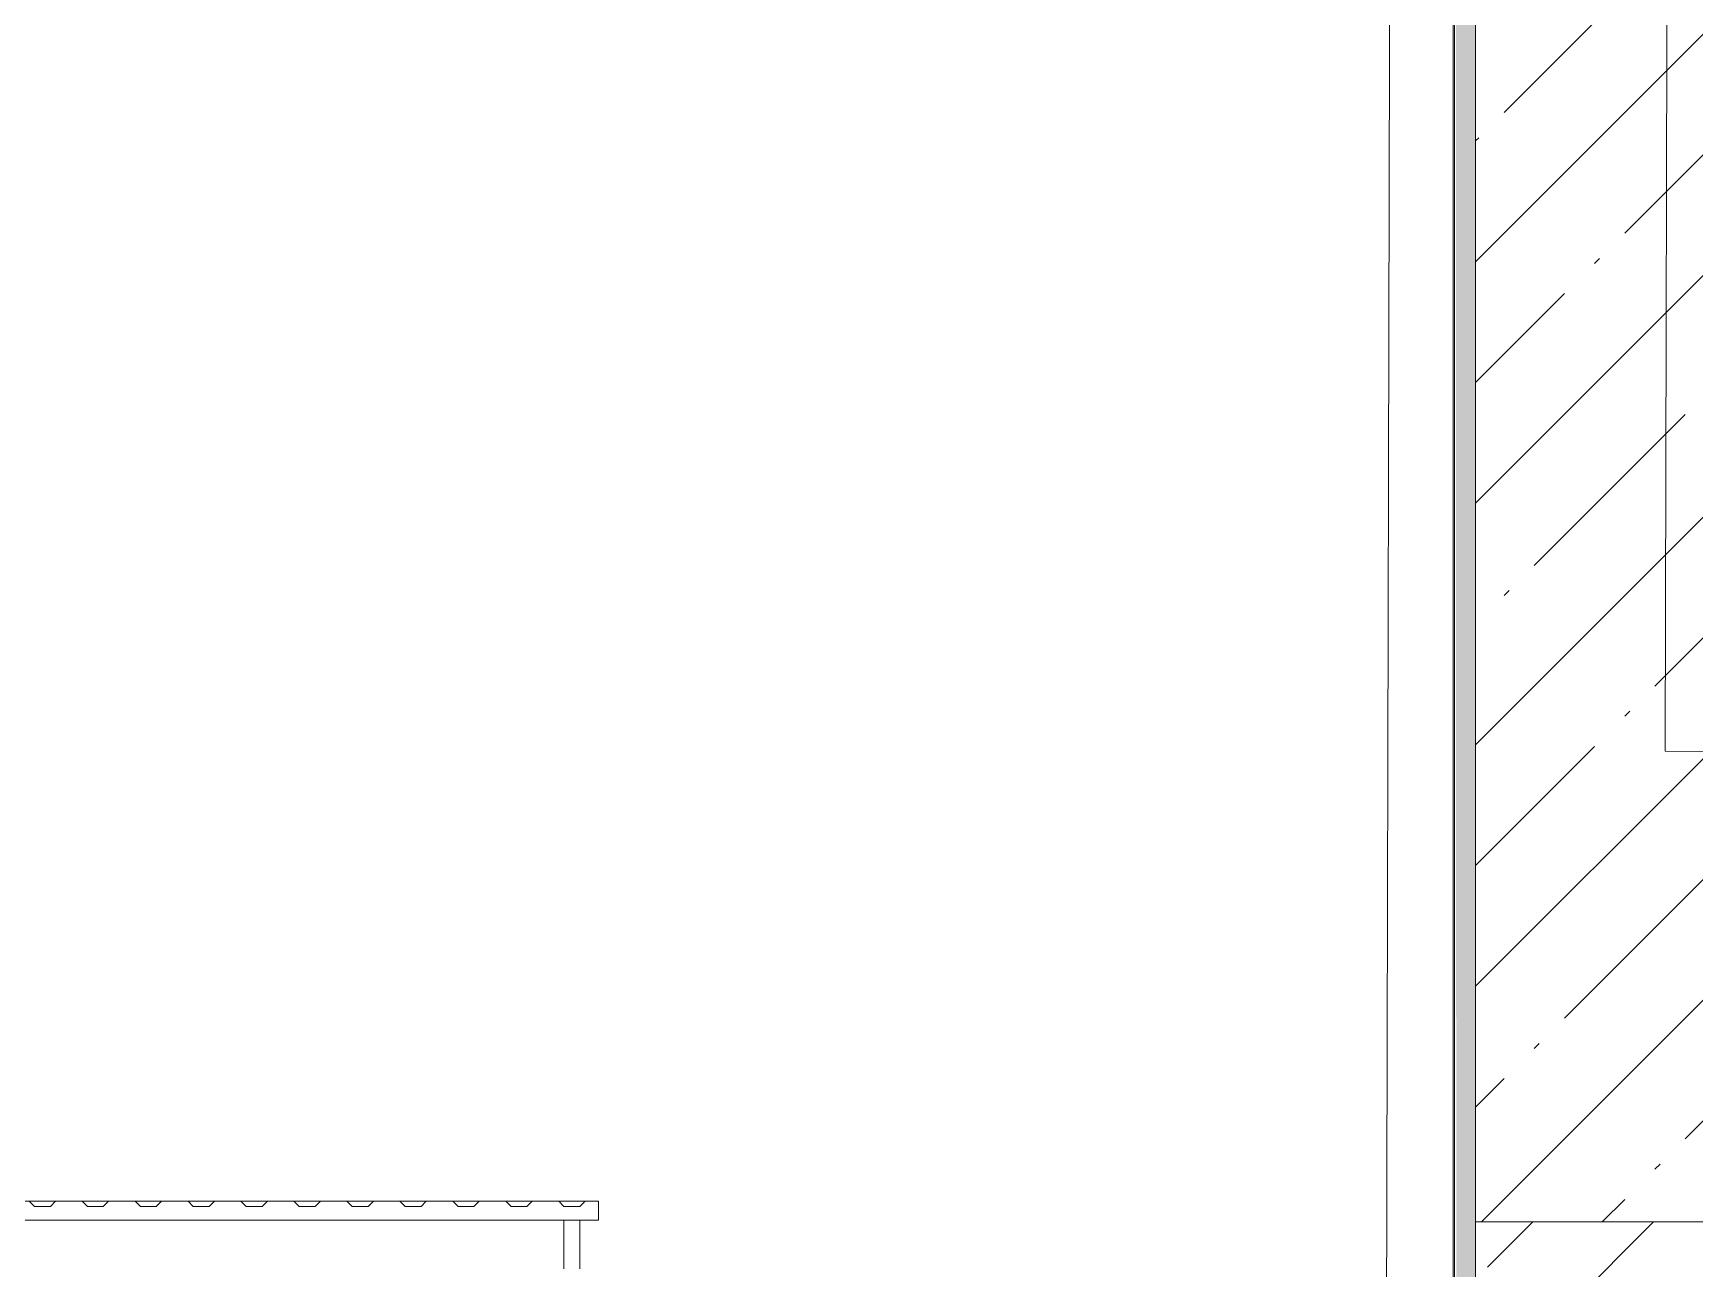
# Model space of a CAD drawing. Header units: millimetres. Extents: x -1113 to 415037, y -3642 to 28069.
# Drawn here: x 46113 to 47682, y 220 to 1386 of the extents above; entities that cross this region are included whole.
import ezdxf

# ---------------------------------------------------------------- set-up
doc = ezdxf.new("R2010")
doc.units = ezdxf.units.MM
for name, color, linetype, lineweight in [('0) Стена 3.93м', 3, 'Continuous', 60), ('A-AREA-BNDY', 7, 'Continuous', 5), ('A-FLOR', 7, 'Continuous', 9), ('I-WALL', 7, 'Continuous', 5), ('S-COLS', 7, 'Continuous', 9), ('S-COLS-1', 7, 'Continuous', 5)]:
    doc.layers.add(name, color=color, linetype=linetype, lineweight=lineweight)
for name, color, linetype, lineweight, true_color in [('A-WALL-1', 9, 'Continuous', 5, 0x808080), ('A-WALL-FNSH-1', 9, 'Continuous', 5, 0x808080), ('M-EQPM-1', 7, 'Continuous', 9, 0xb2b2b2)]:
    doc.layers.add(name, color=color, linetype=linetype, lineweight=lineweight, true_color=true_color)

# ---------------------------------------------------------------- blocks, each defined once
blk = doc.blocks.new('BSC_Колонна _Прямоугольная - 500х500-V9-Объем проектирования 1 этажа')
at = {"layer": 'S-COLS-1'}
h = blk.add_hatch(dxfattribs=at)
h.set_pattern_fill('FP_13', color=256, style=0, pattern_type=2)
h.set_pattern_definition([(45, (-47660, -150), (-114.04925, 114.04925), []), (45, (-47545.95, -150), (-114.04925, 114.04925), [201.613, -40.323, 6.706, -33.617])])
h.paths.add_polyline_path([(250, -250), (250, 250), (-250, 250), (-250, -250)])
for p, q in [((250, 250), (-250, 250)), ((-250, 250), (-250, -250)), ((250, -250), (250, 250)), ((-250, -250), (250, -250))]:
    blk.add_line(p, q, dxfattribs=at)
blk = doc.blocks.new('radiator_prado_classic_z_tip_30_po exemplyaru - Classic Z Тип 30-500-V219-Объем проектирования 1 этажа')
at = {"layer": 'M-EQPM-1'}
for p, q in [((1600, 228), (0, 228)), ((1062.5, 228), (1087.5, 228)), ((1087.5, 228), (1062.5, 228)), ((1062.5, 228), (1087.5, 228)), ((1062.5, 228), (1067.5, 223)), ((1062.5, 228), (1067.5, 223)), ((1082.5, 223), (1067.5, 223)), ((1067.5, 223), (1082.5, 223)), ((1082.5, 223), (1087.5, 228)), ((1087.5, 228), (1082.5, 223)), ((1087.5, 228), (1112.5, 228)), ((1137.5, 228), (1112.5, 228)), ((1112.5, 228), (1137.5, 228)), ((1112.5, 228), (1117.5, 223)), ((1112.5, 228), (1117.5, 223)), ((1114.4, 228), (1137.5, 228)), ((1132.5, 223), (1117.5, 223)), ((1117.5, 223), (1132.5, 223)), ((1132.5, 223), (1137.5, 228)), ((1137.5, 228), (1132.5, 223)), ((1137.5, 228), (1162.5, 228)), ((1162.5, 228), (1187.5, 228)), ((1187.5, 228), (1162.5, 228)), ((1162.5, 228), (1187.5, 228)), ((1162.5, 228), (1167.5, 223)), ((1162.5, 228), (1167.5, 223)), ((1182.5, 223), (1167.5, 223)), ((1167.5, 223), (1182.5, 223)), ((1182.5, 223), (1187.5, 228)), ((1187.5, 228), (1182.5, 223)), ((1187.5, 228), (1212.5, 228)), ((1212.5, 228), (1237.5, 228)), ((1237.5, 228), (1212.5, 228)), ((1212.5, 228), (1237.5, 228)), ((1212.5, 228), (1217.5, 223)), ((1212.5, 228), (1217.5, 223)), ((1232.5, 223), (1217.5, 223)), ((1217.5, 223), (1232.5, 223)), ((1232.5, 223), (1237.5, 228)), ((1237.5, 228), (1232.5, 223)), ((1237.5, 228), (1262.5, 228)), ((1262.5, 228), (1287.5, 228)), ((1287.5, 228), (1262.5, 228)), ((1262.5, 228), (1287.5, 228)), ((1262.5, 228), (1267.5, 223)), ((1262.5, 228), (1267.5, 223)), ((1282.5, 223), (1267.5, 223)), ((1267.5, 223), (1282.5, 223)), ((1282.5, 223), (1287.5, 228)), ((1287.5, 228), (1282.5, 223)), ((1287.5, 228), (1312.5, 228)), ((1312.5, 228), (1337.5, 228)), ((1337.5, 228), (1312.5, 228)), ((1312.5, 228), (1337.5, 228)), ((1312.5, 228), (1317.5, 223)), ((1312.5, 228), (1317.5, 223)), ((1332.5, 223), (1317.5, 223)), ((1317.5, 223), (1332.5, 223)), ((1332.5, 223), (1337.5, 228)), ((1337.5, 228), (1332.5, 223)), ((1337.5, 228), (1362.5, 228)), ((1362.5, 228), (1387.5, 228)), ((1387.5, 228), (1362.5, 228)), ((1362.5, 228), (1387.5, 228)), ((1362.5, 228), (1367.5, 223)), ((1362.5, 228), (1367.5, 223)), ((1382.5, 223), (1367.5, 223)), ((1367.5, 223), (1382.5, 223)), ((1382.5, 223), (1387.5, 228)), ((1387.5, 228), (1382.5, 223)), ((1387.5, 228), (1412.5, 228)), ((1412.5, 228), (1437.5, 228)), ((1437.5, 228), (1412.5, 228)), ((1412.5, 228), (1437.5, 228)), ((1412.5, 228), (1417.5, 223)), ((1412.5, 228), (1417.5, 223)), ((1432.5, 223), (1417.5, 223)), ((1417.5, 223), (1432.5, 223)), ((1432.5, 223), (1437.5, 228)), ((1437.5, 228), (1432.5, 223)), ((1437.5, 228), (1462.5, 228)), ((1462.5, 228), (1487.5, 228)), ((1487.5, 228), (1462.5, 228)), ((1462.5, 228), (1487.5, 228)), ((1462.5, 228), (1467.5, 223)), ((1462.5, 228), (1467.5, 223)), ((1482.5, 223), (1467.5, 223)), ((1467.5, 223), (1482.5, 223)), ((1482.5, 223), (1487.5, 228)), ((1487.5, 228), (1482.5, 223)), ((1487.5, 228), (1512.5, 228)), ((1512.5, 228), (1537.5, 228)), ((1537.5, 228), (1512.5, 228)), ((1512.5, 228), (1537.5, 228)), ((1512.5, 228), (1517.5, 223)), ((1512.5, 228), (1517.5, 223)), ((1532.5, 223), (1517.5, 223)), ((1517.5, 223), (1532.5, 223)), ((1532.5, 223), (1537.5, 228)), ((1537.5, 228), (1532.5, 223)), ((1537.5, 228), (1562.5, 228)), ((1562.5, 228), (1587.5, 228)), ((1587.5, 228), (1562.5, 228)), ((1562.5, 228), (1587.5, 228)), ((1562.5, 228), (1567.5, 223)), ((1562.5, 228), (1567.5, 223)), ((1582.5, 223), (1567.5, 223)), ((1567.5, 223), (1582.5, 223)), ((1582.5, 223), (1587.5, 228)), ((1587.5, 228), (1582.5, 223)), ((1587.5, 228), (1600, 228)), ((1600, 210), (1600, 228)), ((1600, 228), (1600, 210)), ((0, 210), (1600, 210)), ((1567.8, 210), (32.2, 210)), ((1567.5, 210), (1567.5, 164)), ((1567.5, 210), (1567.5, 164)), ((1567.8, 210), (1567.5, 210)), ((1567.5, 210), (1582.5, 210)), ((1567.8, 210), (1567.5, 210)), ((1567.5, 210), (1567.8, 210)), ((1582.2, 210), (1567.8, 210)), ((1582.2, 210), (1567.8, 210)), ((1567.8, 210), (1582.2, 210)), ((1582.5, 210), (1582.2, 210)), ((1582.5, 210), (1582.2, 210)), ((1582.2, 210), (1582.5, 210)), ((1600, 210), (1582.2, 210)), ((1582.5, 164), (1582.5, 210)), ((1582.5, 164), (1582.5, 210))]:
    blk.add_line(p, q, dxfattribs=at)
blk = doc.blocks.new('1floor')
at = {"layer": 'I-WALL'}
h = blk.add_hatch(dxfattribs=at)
h.set_pattern_fill('FP_191', color=256, style=0, pattern_type=2)
h.set_pattern_definition([(0, (0, 0), (243.84, 60.96), [20.117, -162.763, 20.117, -162.763, -975.36]), (0, (0, 0), (243.84, 60.96), [-365.76, 20.117, -345.643, 20.117, -162.763, -426.72]), (0, (0, 0), (243.84, 60.96), [-914.4, 20.117, -101.803, 20.117, -284.683]), (120, (91.44, 30.48), (-174.71291, 180.691634), [20.117, -162.763, 20.117, -162.763, -975.36]), (120, (91.44, 30.48), (-174.71291, 180.691634), [-365.76, 20.117, -345.643, 20.117, -162.763, -426.72]), (120, (91.44, 30.48), (-174.71291, 180.691634), [-914.4, 20.117, -101.803, 20.117, -284.683]), (240, (121.92, 152.4), (-69.12709, -241.651634), [20.117, -162.763, 20.117, -162.763, -975.36]), (240, (121.92, 152.4), (-69.12709, -241.651634), [-365.76, 20.117, -345.643, 20.117, -162.763, -426.72]), (240, (121.92, 152.4), (-69.12709, -241.651634), [-914.4, 20.117, -101.803, 20.117, -284.683])])
h.paths.add_polyline_path([(47410, 130), (47410, 7660), (47390, 7660), (47391.8, 140)])
h = blk.add_hatch(dxfattribs=at)
h.set_pattern_fill('FP_1', color=256, style=0, pattern_type=2)
h.set_pattern_definition([(45, (0, 0), (-114.04925, 114.04925), []), (45, (114.05, 0), (-114.04925, 114.04925), [201.612, -40.322, 6.706, -33.617])])
h.paths.add_polyline_path([(47630, 400), (47630, 7400), (47410, 7400), (47410, 400)])
at = {"layer": 'A-FLOR'}
blk.add_line((47390, 7660), (47390, 141), dxfattribs=at)
at = {"layer": 'A-WALL-1'}
blk.add_line((47410, 7400), (47410, 400), dxfattribs=at)
at = {"layer": 'A-WALL-FNSH-1'}
blk.add_line((47389, 7659), (47389, 141), dxfattribs=at)
at = {"layer": 'M-EQPM-1'}
blk.add_blockref('radiator_prado_classic_z_tip_30_po exemplyaru - Classic Z Тип 30-500-V219-Объем проектирования 1 этажа', (44981.7, 191.7), dxfattribs=at)
at = {"layer": 'S-COLS'}
blk.add_blockref('BSC_Колонна _Прямоугольная - 500х500-V9-Объем проектирования 1 этажа', (47660, 150), dxfattribs=at)

msp = doc.modelspace()

# ---------------------------------------------------------------- linework, layer by layer
at = {"layer": 'A-AREA-BNDY', "flags": 128}
msp.add_lwpolyline([(41858.9, 7580.2), (41858.9, 7601.2), (39358.9, 7607.1), (39358.9, 7586.1), (39079.9, 7586.8), (39079.2, 7286.8), (38799.2, 7287.4), (38783.7, 709.4), (39063.7, 708.8), (39062.2, 48.8), (42890.2, 39.8), (42891, 400.8), (43713, 398.9), (43712.2, 37.9), (47390.2, 29.2), (47407.8, 7547.2), (46029.8, 7550.4), (46029.8, 7543.4), (44236.8, 7547.7), (44235.4, 6944.7), (42906.4, 6947.8), (42907.9, 7577.8)], close=True, dxfattribs=at)
msp.add_lwpolyline([(47949.2, 7265.9), (47669.2, 7266.6), (47653.8, 708.6), (47933.8, 708)], dxfattribs=at)

# ---------------------------------------------------------------- block references
at = {"layer": '0) Стена 3.93м'}
msp.add_blockref('1floor', (64.7, -136.1), dxfattribs=at)

doc.saveas('drawing.dxf')
